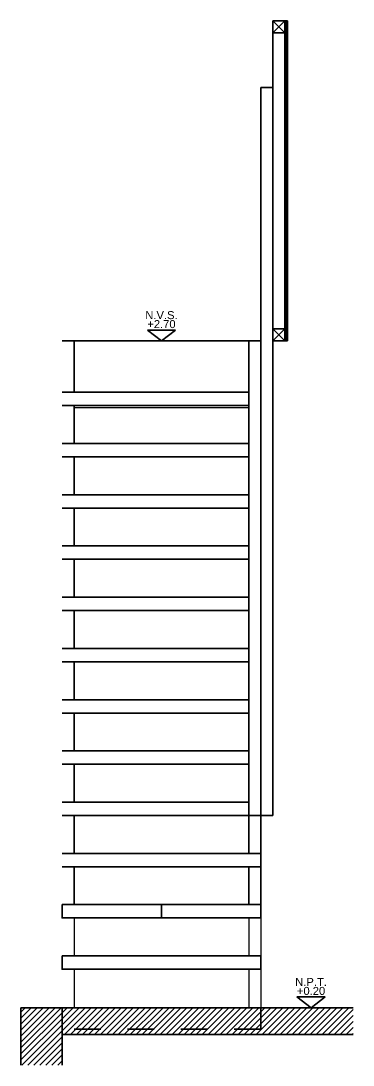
# Model space of a CAD drawing. Header units: metres. Extents: x 45 to 666, y -23 to 325.
# Drawn here: x 152.655 to 153.9, y 77.599 to 81.514 of the extents above; entities that cross this region are included whole.
import ezdxf
from ezdxf.enums import TextEntityAlignment as Align

# ---------------------------------------------------------------- set-up
doc = ezdxf.new("R2010")
doc.units = ezdxf.units.M
doc.header["$LTSCALE"] = 5
doc.header["$MEASUREMENT"] = 0
doc.linetypes.add('HIDDEN', pattern=[0.375, 0.25, -0.125])
doc.layers.get('0').update_dxf_attribs({"color": 30})
for name, color, linetype, lineweight in [('A-ANNO-NOTE', 7, 'Continuous', 35), ('A-ELEV-MBE1', 7, 'Continuous', 35), ('A-ELEV-MBE2', 4, 'Continuous', 25), ('A-ELEV-PATT', 8, 'Continuous', 18), ('A-WALL-FULL', 7, 'Continuous', 35), ('A-WALL-FULL-EXTR', 7, 'Continuous', 35)]:
    doc.layers.add(name, color=color, linetype=linetype, lineweight=lineweight)
doc.styles.add('E-ARIAL', font='arial.ttf')
pattern_1 = [(45, (5.502789, 35.198067), (-0.0112253202, 0.0112253202), [])]

# ---------------------------------------------------------------- blocks, each defined once
blk = doc.blocks.new('PIE DERECHO 2X2')
blk.add_lwpolyline([(-0.045, 0), (0, 0), (0, -0.045), (-0.045, -0.045), (-0.045, 0)])
at = {"color": 1}
for points in [[(-0.045, 0), (0, -0.045)], [(0, 0), (-0.045, -0.045)]]:
    blk.add_lwpolyline(points, dxfattribs=at)
blk = doc.blocks.new('TAG-LEVEL-CO')
for points in [[(0.352, 0.272), (-0.352, 0.272)], [(0.352, 0.272), (0, 0), (-0.352, 0.272)]]:
    blk.add_lwpolyline(points)
at = {"style": 'E-ARIAL'}
for tag, p in [('N.P.T.', (0, 0.486)), ('%%P0,00', (0, 0.262))]:
    blk.add_attdef(tag, text='', height=0.2, dxfattribs=at).set_placement(p, align=Align.BOTTOM_CENTER)

msp = doc.modelspace()

# ---------------------------------------------------------------- hatches: boundary and pattern name
at = {"layer": 'A-ELEV-PATT'}
h = msp.add_hatch(dxfattribs=at)
h.set_pattern_fill('LINE', color=256, scale=0.001, angle=-45, style=0)
h.set_pattern_definition([(135, (213.5804687, 294.0169838), (0.00224506403, 0.00224506403), [])])
h.paths.add_polyline_path([(153.6543, 81.5139), (153.6443, 81.5139), (153.6443, 81.4689), (153.6443, 80.3789), (153.6443, 80.3339), (153.6443, 80.3139), (153.6543, 80.3139)])
h = msp.add_hatch(dxfattribs=at)
h.set_pattern_fill('LINE', color=256, scale=0.005, angle=45, style=0)
h.set_pattern_definition(pattern_1)
h.paths.add_polyline_path([(152.6553, 77.5991), (152.8093, 77.5991), (152.8093, 77.8139), (152.6553, 77.8139)])
h = msp.add_hatch(dxfattribs=at)
h.set_pattern_fill('LINE', color=256, scale=0.005, angle=45, style=0)
h.set_pattern_definition(pattern_1)
h.paths.add_polyline_path([(152.8093, 77.8139), (152.8093, 77.7139), (153.8997, 77.7139), (153.8997, 77.8139)])

# ---------------------------------------------------------------- linework, layer by layer
at = {"layer": 'A-ANNO-NOTE'}
for p, q in [((153.5993, 81.2639), (153.5543, 81.2639)), ((153.5543, 81.2639), (153.5543, 80.3139)), ((153.5993, 80.3139), (153.5993, 78.5348)), ((153.5993, 78.5348), (153.5543, 78.5348))]:
    msp.add_line(p, q, dxfattribs=at)
at = {"layer": 'A-ELEV-MBE1'}
for p, q in [((153.5993, 80.3139), (153.5993, 81.4689)), ((153.6443, 81.4689), (153.6443, 80.3139)), ((153.5543, 80.3139), (152.8093, 80.3139)), ((153.5543, 80.3139), (152.8093, 80.3139)), ((152.8543, 80.1218), (152.8543, 80.3139)), ((153.5093, 80.3139), (153.5093, 80.1218)), ((153.5093, 80.3139), (153.5093, 78.5348)), ((153.5543, 78.2006), (153.5543, 80.3139)), ((153.5543, 80.3139), (153.5543, 78.5348)), ((153.5093, 80.1218), (152.8093, 80.1218)), ((153.5093, 80.0718), (152.8093, 80.0718)), ((152.8543, 79.9297), (152.8543, 80.0718)), ((153.5093, 80.0718), (153.5093, 79.9297)), ((153.5093, 79.9297), (152.8093, 79.9297)), ((153.5093, 79.8797), (152.8093, 79.8797)), ((152.8543, 79.7376), (152.8543, 79.8797)), ((153.5093, 79.8797), (153.5093, 79.7376)), ((153.5093, 79.7376), (152.8093, 79.7376)), ((153.5093, 79.6876), (152.8093, 79.6876)), ((152.8543, 79.5454), (152.8543, 79.6876)), ((153.5093, 79.6876), (153.5093, 79.5454)), ((153.5093, 79.5454), (152.8093, 79.5454)), ((153.5093, 79.4954), (152.8093, 79.4954)), ((152.8543, 79.3533), (152.8543, 79.4954)), ((153.5093, 79.4954), (153.5093, 79.3533)), ((153.5093, 79.3533), (152.8093, 79.3533)), ((153.5093, 79.3033), (152.8093, 79.3033)), ((152.8543, 79.1612), (152.8543, 79.3033)), ((153.5093, 79.3033), (153.5093, 79.1612)), ((153.5093, 79.1612), (152.8093, 79.1612)), ((153.5093, 79.1112), (152.8093, 79.1112)), ((152.8543, 78.9691), (152.8543, 79.1112)), ((153.5093, 79.1112), (153.5093, 78.9691)), ((153.5093, 78.9691), (152.8093, 78.9691)), ((153.5093, 78.9191), (152.8093, 78.9191)), ((152.8543, 78.777), (152.8543, 78.9191)), ((153.5093, 78.9191), (153.5093, 78.777)), ((153.5093, 78.777), (152.8093, 78.777)), ((153.5093, 78.727), (152.8093, 78.727)), ((152.8543, 78.5848), (152.8543, 78.727)), ((153.5093, 78.727), (153.5093, 78.5848)), ((153.5093, 78.5848), (152.8093, 78.5848)), ((153.5093, 78.5348), (152.8093, 78.5348)), ((152.8543, 78.3927), (152.8543, 78.5348)), ((153.5093, 78.5348), (153.5093, 78.3927)), ((153.5093, 78.5348), (153.5543, 78.5348)), ((153.5543, 78.3927), (152.8093, 78.3927)), ((153.5543, 78.3927), (153.5543, 78.3427)), ((153.5543, 78.3427), (152.8093, 78.3427)), ((152.8543, 78.2006), (152.8543, 78.3427)), ((153.5093, 78.3427), (153.5093, 78.2006)), ((153.5543, 78.2006), (152.8093, 78.2006)), ((153.5543, 78.2006), (153.5543, 78.1506)), ((153.5543, 78.1506), (152.8093, 78.1506)), ((153.5543, 78.0085), (153.5543, 77.9585)), ((153.5543, 77.8139), (152.8093, 77.8139))]:
    msp.add_line(p, q, dxfattribs=at)
at = {"layer": 'A-ELEV-MBE2'}
for p, q in [((152.8543, 80.0639), (153.5093, 80.0639)), ((152.8543, 78.1506), (152.8543, 78.0085)), ((153.5093, 78.1506), (153.5093, 78.0085)), ((153.5543, 78.1506), (153.5543, 77.8139)), ((152.8543, 77.9585), (152.8543, 77.8167)), ((153.5093, 77.9585), (153.5093, 77.8139))]:
    msp.add_line(p, q, dxfattribs=at)
at = {"layer": 'A-WALL-FULL'}
for p, q in [((152.8093, 77.8139), (153.8997, 77.8139)), ((152.8093, 77.7139), (153.8997, 77.7139))]:
    msp.add_line(p, q, dxfattribs=at)
for points in [[(152.6553, 77.8139), (152.8093, 77.8139), (152.8093, 77.5991)], [(152.6553, 77.5991), (152.6553, 77.8139)]]:
    msp.add_lwpolyline(points, dxfattribs=at)
at = {"layer": 'A-WALL-FULL-EXTR'}
for p, q in [((153.6543, 81.5139), (153.6443, 81.5139)), ((153.6543, 81.5139), (153.6543, 80.3139)), ((153.6443, 80.3139), (153.6443, 80.3339)), ((153.6543, 80.3139), (153.6443, 80.3139))]:
    msp.add_line(p, q, dxfattribs=at)
for points in [[(152.8093, 78.2006), (153.1818, 78.2006), (153.1818, 78.1506), (152.8093, 78.1506)], [(152.8093, 78.0085), (153.5543, 78.0085), (153.5543, 77.9585), (152.8093, 77.9585)]]:
    msp.add_lwpolyline(points, close=True, dxfattribs=at)
at = {"layer": 'A-WALL-FULL-EXTR', "linetype": 'HIDDEN', "ltscale": 0.05}
msp.add_lwpolyline([(153.5543, 77.8139), (153.5543, 77.7339), (152.8093, 77.7339), (152.8093, 77.8139)], close=True, dxfattribs=at)

# ---------------------------------------------------------------- block references
at = {"layer": 'A-ANNO-NOTE', "xscale": 0.1499999999999773, "yscale": 0.1499999999999773, "zscale": 0.1499999999999773}
for p, values in [((153.1818, 80.3139), {'%%P0,00': '+2.70', 'N.P.T.': 'N.V.S.'}), ((153.7422, 77.8139), {'%%P0,00': '+0.20', 'N.P.T.': 'N.P.T.'})]:
    msp.add_blockref('TAG-LEVEL-CO', p, dxfattribs=at).add_auto_attribs(values)
at = {"layer": 'A-WALL-FULL-EXTR', "xscale": -1, "rotation": 89.99999999999352}
for p in [(153.5993, 81.4689), (153.5993, 80.3139)]:
    msp.add_blockref('PIE DERECHO 2X2', p, dxfattribs=at)

doc.saveas('drawing.dxf')
